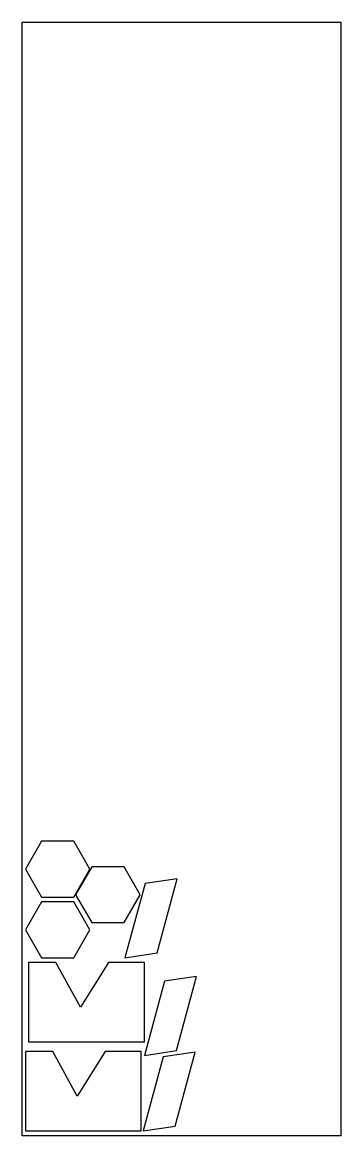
# Model space of a CAD drawing. Header units: metres. Extents: x 0 to 200, y 0 to 700.
import ezdxf

# ---------------------------------------------------------------- set-up
doc = ezdxf.new("R2010")
doc.units = ezdxf.units.M

msp = doc.modelspace()

# ---------------------------------------------------------------- linework, layer by layer
for points in [[(0, 0), (0, 700), (200, 700), (200, 0), (0, 0)], [(32.39, 150.01), (42.52, 167.55), (32.39, 185.09), (12.13, 185.09), (2, 167.55), (12.13, 150.01), (32.39, 150.01)], [(63.91, 133.96), (74.04, 151.51), (63.91, 169.05), (43.65, 169.05), (33.52, 151.51), (43.65, 133.96), (63.91, 133.96)], [(64.5, 111.92), (84.65, 114.89), (97.27, 161.45), (77.12, 158.48), (64.5, 111.92)], [(32.39, 111.92), (42.52, 129.46), (32.39, 147.01), (12.13, 147.01), (2, 129.46), (12.13, 111.92), (32.39, 111.92)], [(4, 108.92), (4, 58.96), (76.66, 58.96), (76.66, 108.92), (54.14, 108.92), (36.56, 80.91), (21.08, 108.92), (4, 108.92)], [(76.66, 50.53), (96.81, 53.5), (109.43, 100.06), (89.28, 97.09), (76.66, 50.53)], [(2, 52.96), (2, 3), (74.66, 3), (74.66, 52.96), (52.14, 52.96), (34.56, 24.96), (19.08, 52.96), (2, 52.96)], [(75.84, 3), (96, 5.97), (108.62, 52.53), (88.47, 49.56), (75.84, 3)]]:
    msp.add_lwpolyline(points, close=True)

doc.saveas('drawing.dxf')
